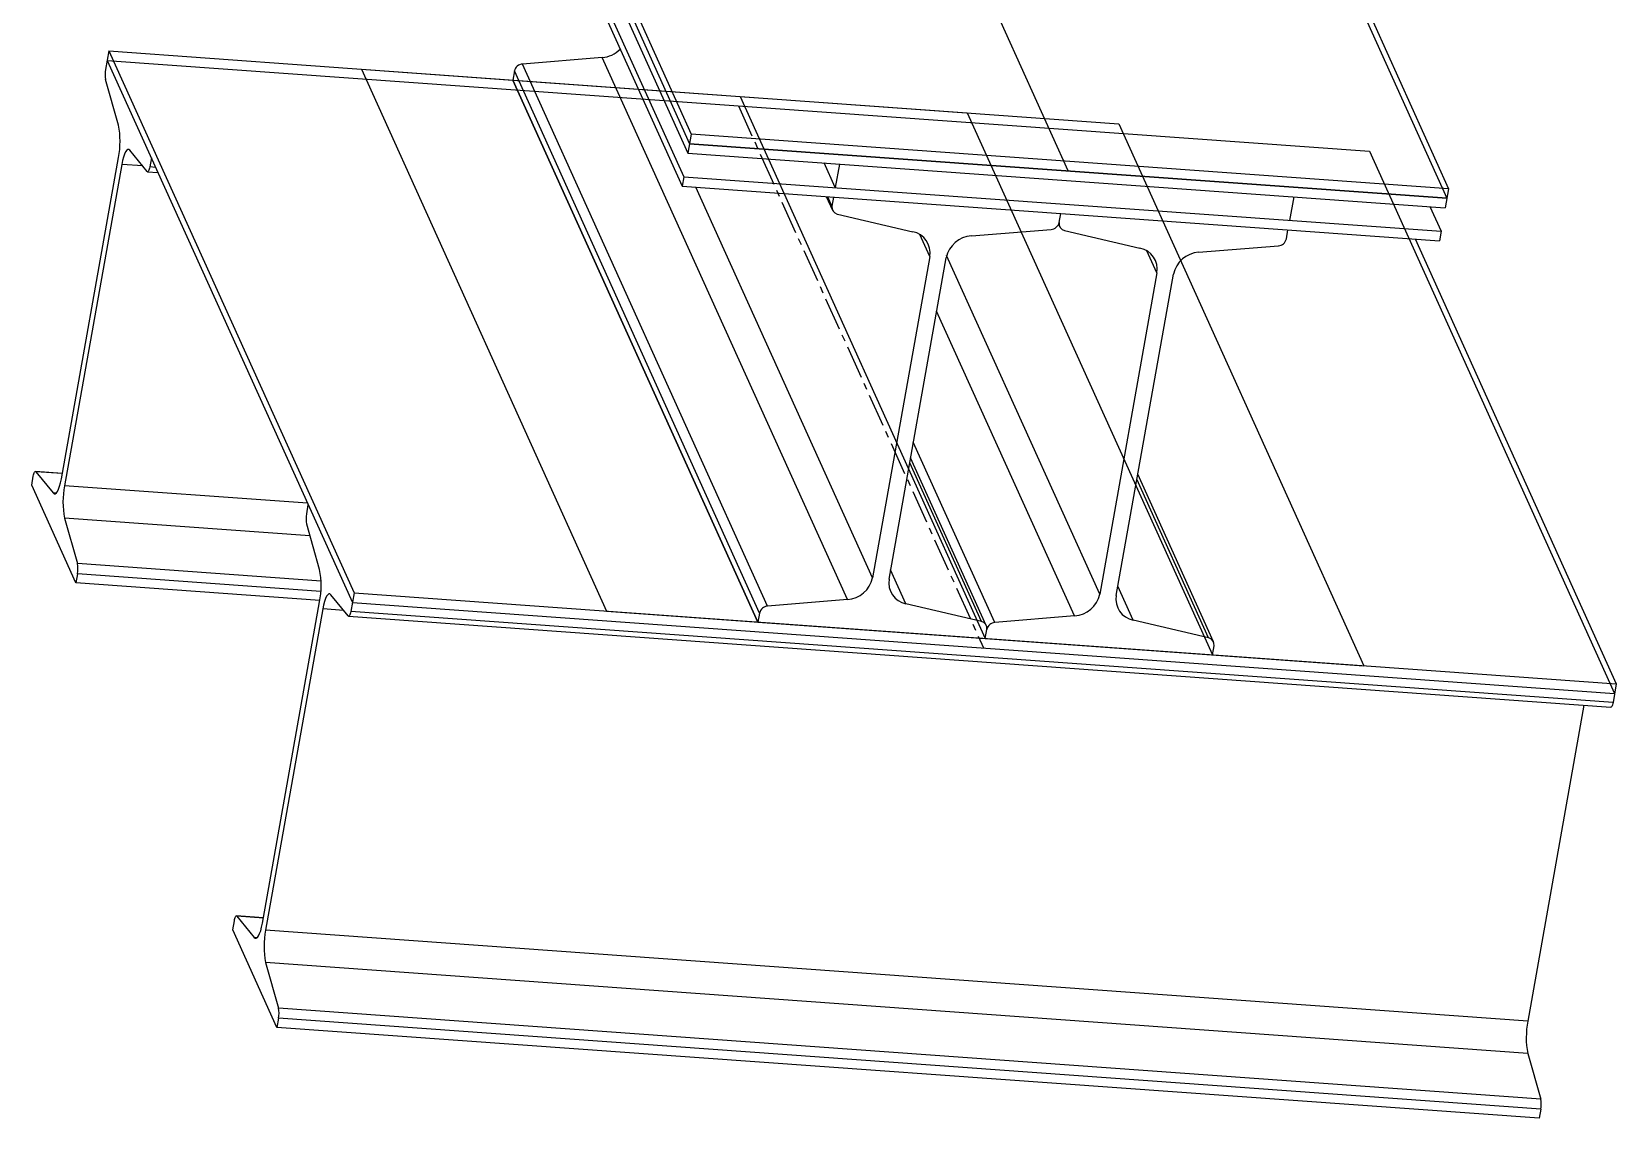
# Model space of a CAD drawing. Header units: millimetres. Extents: x -449 to 159, y -561 to 114.
# Drawn here: x -449 to 159, y -561 to -144 of the extents above; entities that cross this region are included whole.
import ezdxf

# ---------------------------------------------------------------- set-up
doc = ezdxf.new("R2010")
doc.units = ezdxf.units.MM
doc.linetypes.add('CENTERX2', pattern=[20.32, 12.7, -2.54, 2.54, -2.54])

msp = doc.modelspace()

# ---------------------------------------------------------------- linework, layer by layer
at = {"color": 7, "linetype": 'Continuous'}
for p, q in [((-290.65, 20.96), (-196.55, -187.18)), ((-51.23, -197.66), (-145.32, 10.48)), ((0, 0), (94.1, -208.14)), ((-420.07, -155.18), (64.34, -190.11)), ((-420.07, -155.18), (-325.97, -363.32)), ((-322.54, -158.54), (-31.89, -179.5)), ((-322.54, -158.54), (-228.45, -366.68)), ((-264.41, -162.73), (-90.02, -175.3)), ((-264.41, -162.73), (-170.32, -370.87)), ((-177.22, -169.02), (-83.12, -377.16)), ((-90.02, -175.3), (4.07, -383.44)), ((-31.89, -179.5), (62.2, -387.64)), ((94.1, -208.14), (-196.55, -187.18)), ((64.34, -190.11), (158.44, -398.25)), ((-325.97, -363.32), (158.44, -398.25)), ((-228.45, -366.68), (62.2, -387.64)), ((-170.32, -370.87), (4.07, -383.44))]:
    msp.add_line(p, q, dxfattribs=at)
at = {"color": 7, "linetype": 'Continuous', "lineweight": 25}
for p, q in [((-290.65, 20.96), (-196.55, -187.18)), ((-291.29, 17.33), (-197.2, -190.81)), ((-292.9, 8.27), (-198.81, -199.87)), ((-293.55, 4.64), (-199.45, -203.5)), ((0.64, 3.63), (94.74, -204.51)), ((-265.54, -29.53), (-195.91, -183.55)), ((-419.43, -151.55), (-420.69, -158.65)), ((-419.43, -151.55), (-325.33, -359.69)), ((-419.43, -151.55), (-264.41, -162.73)), ((-420.07, -155.18), (-325.97, -363.32)), ((-230.11, -154.11), (-260.72, -156.6)), ((-166.62, -364.74), (-260.72, -156.6)), ((-136.02, -362.24), (-230.11, -154.11)), ((-415.73, -180.04), (-420.69, -162.59)), ((-263.8, -159.26), (-264.41, -162.73)), ((-170.32, -370.87), (-264.41, -162.73)), ((-169.7, -367.4), (-263.8, -159.26)), ((-195.91, -183.55), (-197.2, -190.81)), ((-196.55, -187.18), (94.1, -208.14)), ((94.74, -204.51), (-195.91, -183.55)), ((-437.67, -315.84), (-415.75, -192.46)), ((-404.75, -197.85), (-411.37, -189.7)), ((-403.13, -192.64), (-403.75, -196.12)), ((-197.2, -190.81), (93.45, -211.77)), ((-140.68, -204.06), (-144.97, -194.57)), ((-414.53, -195.16), (-436.45, -318.54)), ((-406.46, -195.74), (-414.53, -195.16)), ((-404.58, -197.96), (-400.6, -198.25)), ((-401.49, -196.28), (-403.75, -196.12)), ((-198.81, -199.87), (-199.45, -203.5)), ((-198.81, -199.87), (91.84, -220.83)), ((-139.07, -195), (-140.68, -204.06)), ((-199.45, -203.5), (91.2, -224.46)), ((-126.33, -353.89), (-194.15, -203.88)), ((94.74, -204.51), (93.45, -211.77)), ((-144.11, -207.49), (-141.76, -212.69)), ((-141.94, -211.16), (-143.58, -207.53)), ((-141.32, -207.69), (-141.94, -211.16)), ((35.32, -207.57), (33.71, -216.64)), ((87.55, -211.34), (91.84, -220.83)), ((-139.87, -214.19), (-110.92, -220.98)), ((-54.95, -218.12), (-54.56, -218.98)), ((-54.74, -217.45), (-54.13, -213.98)), ((-104.41, -230.51), (-108.22, -222.07)), ((-88.43, -222.6), (-57.82, -220.1)), ((-52.68, -220.48), (-23.72, -227.27)), ((32.45, -223.74), (33.07, -220.27)), ((81.85, -223.78), (159.09, -394.62)), ((91.84, -220.83), (91.2, -224.46)), ((-104.41, -230.51), (-126.33, -353.89)), ((-120.03, -354.34), (-98.11, -230.96)), ((-39.14, -360.17), (-97.92, -230.14)), ((-17.21, -236.79), (-21.03, -228.36)), ((-1.23, -228.89), (29.38, -226.39)), ((-17.21, -236.79), (-39.14, -360.17)), ((-32.84, -360.63), (-10.92, -237.25)), ((-48.82, -368.53), (-101.75, -251.45)), ((-79.43, -371.03), (-110.71, -301.85)), ((-84.57, -370.66), (-112.11, -309.74)), ((-82.69, -372.15), (-111.77, -307.83)), ((-449.07, -318.36), (-448.45, -314.88)), ((-437.31, -313.78), (-447.62, -313.04)), ((-447.45, -313.15), (-440.83, -321.3)), ((-437.32, -313.88), (-447.45, -313.15)), ((2.62, -376.95), (-24.91, -316.03)), ((4.51, -378.44), (-24.57, -314.11)), ((-432.13, -355.82), (-449.07, -318.36)), ((-439.67, -321.38), (-440.83, -321.3)), ((-343.17, -325.27), (-436.45, -318.54)), ((-343.53, -329.32), (-342.91, -325.85)), ((-436.47, -330.96), (-431.51, -348.4)), ((-342.26, -337.76), (-436.47, -330.96)), ((-338.57, -350.71), (-343.53, -333.27)), ((-431.51, -352.35), (-432.13, -355.82)), ((-338.01, -355.15), (-431.51, -348.4)), ((-338.1, -359.08), (-431.51, -352.35)), ((-113.53, -363.87), (-119.41, -350.85)), ((-338.5, -362.57), (-432.13, -355.82)), ((-26.33, -370.15), (-32.22, -357.13)), ((-360.51, -486.51), (-338.59, -363.13)), ((-327.59, -368.52), (-334.21, -360.37)), ((-325.33, -359.69), (-326.59, -366.79)), ((-325.97, -363.32), (158.44, -398.25)), ((-325.33, -359.69), (159.09, -394.62)), ((-136.02, -362.24), (-166.62, -364.74)), ((-84.57, -370.66), (-113.53, -363.87)), ((-337.37, -365.84), (-359.29, -489.22)), ((-329.3, -366.42), (-337.37, -365.84)), ((-327.42, -368.63), (157, -403.57)), ((157.83, -401.72), (-326.59, -366.79)), ((-169.7, -367.4), (-170.32, -370.87)), ((-48.82, -368.53), (-79.43, -371.03)), ((2.62, -376.95), (-26.33, -370.15)), ((-83.12, -377.16), (-82.5, -373.68)), ((4.07, -383.44), (4.69, -379.97)), ((159.09, -394.62), (157.83, -401.72)), ((146.68, -402.82), (125.13, -524.15)), ((-371.91, -489.03), (-371.29, -485.56)), ((-360.15, -484.46), (-370.46, -483.71)), ((-370.29, -483.82), (-363.67, -491.97)), ((-360.16, -484.55), (-370.29, -483.82)), ((-354.97, -526.5), (-371.91, -489.03)), ((-362.51, -492.06), (-363.67, -491.97)), ((125.13, -524.15), (-359.29, -489.22)), ((-359.31, -501.64), (-354.35, -519.08)), ((125.11, -536.57), (-359.31, -501.64)), ((130.07, -554.01), (-354.35, -519.08)), ((-354.35, -523.02), (-354.97, -526.5)), ((129.45, -561.43), (-354.97, -526.5)), ((130.06, -557.95), (-354.35, -523.02)), ((125.11, -536.57), (130.07, -554.01)), ((130.06, -557.95), (129.45, -561.43))]:
    msp.add_line(p, q, dxfattribs=at)
at = {"color": 7, "linetype": 'CENTERX2'}
msp.add_line((-177.86, -172.64), (-83.77, -380.78), dxfattribs=at)
at = {"color": 7, "linetype": 'Continuous', "lineweight": 25, "flags": 128}
for points in [[(-411.37, -189.7), (-411.76, -189.39), (-412.17, -189.39), (-412.61, -189.69), (-413.04, -190.29), (-413.46, -191.17), (-413.86, -192.3), (-414.22, -193.64), (-414.53, -195.16)], [(-403.75, -196.12), (-403.85, -196.6), (-403.96, -197.03), (-404.09, -197.38), (-404.22, -197.66), (-404.36, -197.85), (-404.5, -197.95), (-404.63, -197.95), (-404.75, -197.85)], [(-448.45, -314.88), (-448.35, -314.4), (-448.24, -313.97), (-448.11, -313.61), (-447.98, -313.34), (-447.84, -313.15), (-447.7, -313.05), (-447.57, -313.05), (-447.45, -313.15)], [(-440.83, -321.3), (-440.44, -321.61), (-440.03, -321.61), (-439.59, -321.31), (-439.16, -320.71), (-438.74, -319.83), (-438.34, -318.7), (-437.98, -317.36), (-437.67, -315.84)], [(-334.21, -360.37), (-334.6, -360.06), (-335.01, -360.06), (-335.45, -360.36), (-335.88, -360.96), (-336.3, -361.84), (-336.7, -362.97), (-337.06, -364.32), (-337.37, -365.84)], [(-326.59, -366.79), (-326.69, -367.27), (-326.8, -367.7), (-326.93, -368.06), (-327.06, -368.34), (-327.2, -368.53), (-327.34, -368.62), (-327.47, -368.62), (-327.59, -368.52)], [(157.83, -401.72), (157.73, -402.2), (157.61, -402.63), (157.49, -402.99), (157.35, -403.27), (157.22, -403.46), (157.08, -403.56), (157, -403.57)], [(-371.29, -485.56), (-371.19, -485.07), (-371.08, -484.65), (-370.95, -484.29), (-370.82, -484.01), (-370.68, -483.82), (-370.54, -483.72), (-370.41, -483.72), (-370.29, -483.82)], [(-363.67, -491.97), (-363.28, -492.28), (-362.87, -492.29), (-362.43, -491.98), (-362, -491.38), (-361.58, -490.51), (-361.18, -489.38), (-360.82, -488.03), (-360.51, -486.51)]]:
    msp.add_lwpolyline(points, dxfattribs=at)
at = {"color": 7, "linetype": 'Continuous', "lineweight": 25}
for centre, radius, start, end in [((-231.04, -143.02), 11.13, 274.75734, 314.65495), ((-260.5, -159.97), 3.38, 93.81723, 167.77626), ((-410.66, -160.64), 10.23, 168.80861, 191.04048), ((-447.35, -186.2), 32.21, 348.80861, 11.04048), ((-139.36, -211.62), 2.62, 169.98166, 258.68752), ((-58.04, -216.74), 3.38, 273.81723, 347.77626), ((-52.16, -217.91), 2.62, 169.98166, 258.68752), ((-112.53, -229.07), 8.25, 349.98166, 78.68752), ((-87.72, -233.21), 10.63, 93.81723, 167.77626), ((29.15, -223.02), 3.38, 273.81723, 347.77626), ((-25.34, -235.36), 8.25, 349.98166, 78.68752), ((-0.52, -239.5), 10.63, 93.81723, 167.77626), ((-404.85, -324.79), 32.21, 168.80861, 191.04048), ((-333.5, -331.31), 10.23, 168.80861, 191.04048), ((-441.54, -350.36), 10.23, 348.80861, 11.04048), ((-370.19, -356.88), 32.21, 348.80861, 11.04048), ((-136.72, -351.63), 10.63, 273.81723, 347.77626), ((-111.91, -355.78), 8.25, 169.98166, 258.68752), ((-166.4, -368.11), 3.38, 93.81723, 167.77626), ((-49.53, -357.92), 10.63, 273.81723, 347.77626), ((-24.71, -362.06), 8.25, 169.98166, 258.68752), ((-85.08, -373.23), 2.62, 349.98166, 78.68752), ((-79.2, -374.4), 3.38, 93.81723, 167.77626), ((2.11, -379.52), 2.62, 349.98166, 78.68752), ((-327.69, -495.47), 32.21, 168.80861, 191.04048), ((-364.38, -521.04), 10.23, 348.80861, 11.04048), ((156.73, -530.4), 32.21, 168.80861, 191.04048), ((120.03, -555.97), 10.23, 348.80861, 11.04048)]:
    msp.add_arc(centre, radius, start, end, dxfattribs=at)

doc.saveas('drawing.dxf')
